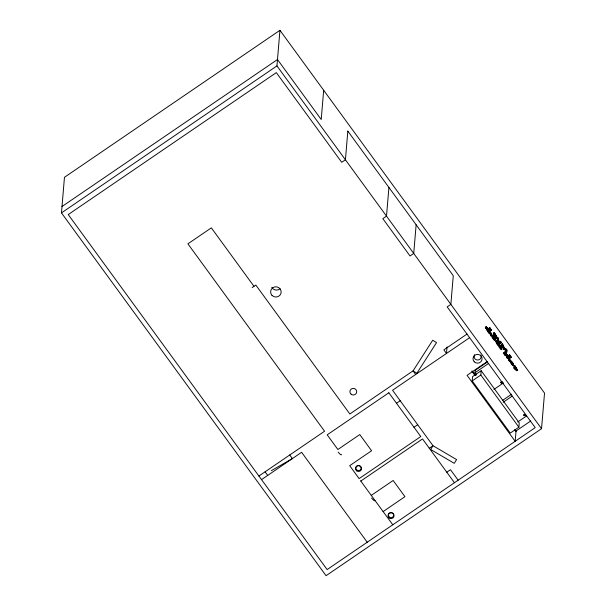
<?xml version="1.0" encoding="UTF-8"?>
<svg xmlns="http://www.w3.org/2000/svg" width="606" height="606" viewBox="0 0 606 606"><rect width="100%" height="100%" fill="white"/><g stroke="black" fill="none" stroke-linecap="round" stroke-linejoin="round"><path stroke-width="0.91" d="M61.471 212.895L64.463 177.3L279.942 30.3L544.529 393.105L541.537 428.7L326.058 575.7L61.471 212.895L276.95 65.902L279.942 30.3M323.672 90.264L321.218 119.496L277.487 59.532L62.009 206.525M388.916 187.451L386.507 216.122L382.81 218.645L410.02 255.967L413.724 253.444L416.133 224.773M447.046 346.89L446.493 353.45L443.872 349.851L466.991 334.08M472.21 380.916L472.574 376.606L481.202 370.72L519.251 422.89L518.887 427.2L510.26 433.085L472.21 380.916L480.838 375.031L481.202 370.72M476.687 374.993L475.021 372.713L475.225 370.274L487.163 362.13M486.86 329.05L487.55 330.111L488.315 329.581C483.421 322.021 491.724 337.284 485.807 328.126M487.55 330.111L488.338 329.3L486.603 326.982A2.636 0.424 55.7 0 0 485.989 326.49L488.231 330.543M491.693 335.36L490.989 334.391C491.602 333.573 489.587 330.596 489.633 332.535L488.868 333.058L488.156 332.08L488.322 330.103L489.095 329.581L489.799 330.558C489.497 332.323 492.428 333.315 491.693 335.36L490.928 335.883L489.163 332.338M488.997 328.376L489.784 327.634L491.428 330.134L490.663 330.656L488.997 328.376L489.784 327.634M488.868 333.058L488.928 332.338M489.633 332.535L488.928 331.558L489.095 329.581M490.663 330.656L489.019 328.157M490.928 335.883L490.951 334.732M495.716 337.224L496.231 338.512L493.269 334.921L493.42 333.05L494.193 332.527L496.844 336.807L496.087 336.088M494.057 335.065L495.428 337.413L495.276 336.822M496.079 336.095L496.996 337.989L494.034 334.391L494.193 332.527M500.45 343.928L499.412 343.322L497.238 340.064L497.132 338.14L497.905 337.618C497.026 339.315 501.139 345.587 501.313 342.292L500.586 341.299L499.821 341.822L499.73 342.92M498.511 344.632L496.269 340.587A2.636 0.424 55.7 0 1 496.89 341.08L498.617 343.397L497.829 344.2L498.594 343.678C493.579 337.224 500.829 347.283 497.412 344.503M500.586 341.299C500.791 344.405 497.731 339.769 498.624 338.61L497.905 337.618M506.866 351.988L506.146 351.003L506.321 349.488L504.26 348.412L502.957 344.875L502.851 346.48L502.079 347.003L501.412 346.087L501.571 344.216L502.336 343.693L504.548 348.359L506.04 348.776L507.025 350.124L506.866 351.988L506.101 352.518L505.381 351.533L505.555 350.018L503.987 349.624L502.601 346.556M502.851 346.48L502.177 345.564L502.336 343.693M505.442 355.002C507.275 357.911 501.897 352.828 504.472 352.518L504.669 352.851A2.394 0.386 55.7 0 0 505.336 353.843L505.987 354.563L504.563 351.821L506.601 354.336L505.283 352.821L506.692 355.502L504.472 352.518M507.267 358.29L506.563 357.313L506.73 355.343L507.495 354.813L508.207 355.79C507.904 357.555 510.828 358.547 510.1 360.593L509.328 361.115L508.623 360.146C509.237 359.328 507.222 356.351 507.267 358.29L508.04 357.767C507.987 355.828 510.002 358.805 509.388 359.623L510.1 360.593M508.04 357.767L507.328 356.79L507.495 354.813M508.835 355.578L509.623 354.836L511.267 357.335L510.502 357.858L508.835 355.578L509.623 354.836M509.328 361.115L509.396 360.29M510.502 357.858L508.858 355.358M513.858 368.009L514.024 366.062L514.789 365.532L517.736 370.448L515.411 367.66L514.562 368.978L513.858 368.009L514.623 367.486L514.789 365.532M514.562 368.978L514.63 368.168L515.411 367.66M514.933 429.472L516.039 430.987L515.176 441.297L467.067 375.334L487.11 361.661M500.92 382.212C500.503 383.568 503.101 383.212 502.169 382.083M502.374 382.606C501.594 384.863 499.836 381.159 502.026 381.78M524.038 414.754L524.455 414.262M500.98 382.219L502.01 381.962M524.281 414.36L523.985 415.125M525.349 415.383L524.644 415.761L524.046 415.216M252.126 287.585L255.823 285.062L349.851 413.989L413.042 370.88L432.707 340.254L436.562 342.587L416.898 373.213L413.042 370.88L415.671 374.478M258.913 476.028L324.574 431.237L187.905 243.839L211.335 227.856L253.975 286.32M261.534 479.626L301.614 452.288L367.213 542.241M469.612 337.678L392.552 390.249L433.002 445.721L456.583 459.575L454.25 463.332L430.669 449.478L433.002 445.721L429.306 448.243M487.489 330.8L488.254 330.278M489.034 331.081L489.799 330.558M488.156 332.08L488.928 331.558M490.678 330.437L491.451 329.914M488.959 331.944L489.739 331.437M490.224 334.913L490.989 334.391M493.269 334.921L494.034 334.391M396.506 403.27L400.202 400.748M500.541 342.814L501.313 342.292M497.768 344.897L498.533 344.375M501.412 346.087L502.177 345.564M503.488 348.935L504.26 348.412M503.798 348.904L504.563 348.382M503.987 349.624L504.76 349.101M505.54 349.995L506.321 349.488M506.252 350.647L507.025 350.124M505.381 351.533L506.146 351.003M475.021 372.713L488.451 363.547M503.684 353.321L504.45 352.798M504.116 353.707A2.394 0.386 55.7 0 0 504.571 354.366L505.177 355.101L505.942 354.404M505.177 355.101L505.987 354.563M506.563 357.313L507.328 356.79M510.517 357.638L511.282 357.116M508.623 360.146L509.388 359.623M413.996 427.253L417.693 424.73M514.729 367.024L515.494 366.501M493.928 389.446L503.631 382.825M360.873 481.005L422.526 438.949L454.447 482.724M502.707 400.293L511.661 394.18M503.245 402.217L512.199 396.112M371.251 495.413L393.142 480.482L404.952 496.678L383.06 511.608M517.675 422.011L526.637 415.898M446.796 472.233L450.493 469.711L458.151 480.202M516.039 430.987L530.682 421.003M271.321 470.673L292.365 458.598L289.736 455M525.205 415.519L524.145 415.383M498.427 345.109L498.374 345.678A2.462 0.394 55.7 0 0 498.905 346.738L500.768 349.291A2.522 0.401 55.7 0 0 501.367 349.76L501.488 349.435M524.448 414.352L525.023 414.352M499.647 343.072L499.147 342.678M503.881 352.374L503.95 352.919M491.928 336.057L491.724 336.557A2.462 0.394 55.7 0 0 492.254 337.618L494.117 340.171A2.522 0.401 55.7 0 0 494.716 340.64L494.655 339.777M512.373 364.85L510.767 362.343L511.328 362.63M510.532 361.456L510.085 361.244L510.123 361.79A2.462 0.394 55.7 0 0 510.661 362.85L512.517 365.403A2.522 0.401 55.7 0 0 513.115 365.873L513.055 365.009M516.024 369.918L515.585 369.448M486.118 328.179L486.648 328.77M492.769 337.224L493.299 337.875M489.421 332.361L490.633 334.035M487.466 331.065L485.217 327.013A2.636 0.424 55.7 0 1 485.58 327.255M497.746 345.155L495.503 341.11A2.636 0.424 55.7 0 1 496.117 341.602M499.579 346.518L499.95 346.996M494.185 338.527C496.42 339.958 491.345 333.997 493.988 338.269M508.093 357.919L508.646 358.669M515.358 368.137L515.857 368.842M497.223 344.276L496.216 342.685M498.95 342.428L497.98 340.966M489.769 327.854L491.428 330.134M509.608 355.055L511.267 357.335M514.623 367.486L515.335 368.456M514.63 368.168L516.373 370.675L516.994 370.675M276.95 65.902L541.537 428.7M480.838 375.031L518.887 427.2M472.362 371.092L475.68 375.644M471.748 371.061L475.066 375.614M514.873 430.207L515.979 431.722M360.562 480.755L392.794 524.781M265.08 471.824L267.7 475.422M511.699 363.108L512.487 364.479M494.647 335.004L494.973 335.474M494.579 335.785L494.988 336.368M497.14 343.147L497.496 343.663M515.092 368.759L515.395 369.198M504.821 354.025L505.086 354.434M504.2 353.351L504.54 353.896M505.465 354.571L505.813 355.131M504.813 354.328L505.169 354.934M500.314 347.533L500.7 348.761L499.23 346.897M493.663 338.406L494.049 339.633L492.36 337.11M515.986 369.054L516.183 369.448M502.851 346.321L503.374 347.73M503.631 348.435L503.783 348.882M524.038 415.315L523.993 414.845M341.572 454.545A8.62 1.379 55.7 0 1 338.186 452.129M374.94 500.465A8.62 1.379 55.7 0 1 371.554 498.056M480.8 355.048A3.553 3.439 4.8 0 1 477.414 360.017A3.553 3.439 4.8 0 1 474.657 354.677M280.086 288.736A5.295 5.128 4.8 0 1 271.799 287.373M347.829 131.108L345.42 159.779L341.716 162.31L276.313 72.622L68.236 214.569L327.134 569.579L535.212 427.624L447.167 306.901L450.864 304.371L453.273 275.7L347.829 131.108M494.822 334.542L496.2 336.891L494.822 334.542M494.89 333.762L496.079 335.8L494.89 333.762M515.441 367.107L516.971 369.463L515.441 367.107M492.451 335.489L492.489 336.035A2.462 0.394 55.7 0 0 493.026 337.095L494.882 339.648A2.522 0.401 55.7 0 0 495.481 340.117L494.769 338.103L492.451 335.489M499.102 344.609L499.147 345.155A2.462 0.394 55.7 0 0 499.677 346.215L501.541 348.768A2.522 0.401 55.7 0 0 502.132 349.238L501.427 347.223L499.102 344.609M510.85 360.721L510.896 361.267A2.462 0.394 55.7 0 0 511.426 362.327L513.29 364.88A2.522 0.401 55.7 0 0 513.88 365.35L513.176 363.335L510.85 360.721M501.541 348.117L499.859 345.594L501.541 348.117M513.29 364.229L511.608 361.706L513.29 364.229M388.847 392.771L327.195 434.835L337.883 449.493L359.775 434.563L371.576 450.75L349.692 465.681L359.123 478.611L420.776 436.547L388.847 392.771M474.278 361.805A4.537 4.393 4.8 0 0 481.906 360.009A4.537 4.393 4.8 0 0 476.46 354.502A4.537 4.393 4.8 0 0 474.278 361.805M389.264 517.971A3.022 2.932 4.8 0 0 394.052 515.948A3.022 2.932 4.8 0 0 389.825 512.926A3.022 2.932 4.8 0 0 389.264 517.971M389.347 517.123A2.598 2.515 4.8 0 0 393.567 515.63A2.598 2.515 4.8 0 0 390.105 512.835A2.598 2.515 4.8 0 0 389.347 517.123M356.737 470.877A3.022 2.932 4.8 0 0 361.532 468.855A3.022 2.932 4.8 0 0 357.305 465.84A3.022 2.932 4.8 0 0 356.737 470.877M356.82 470.036A2.598 2.515 4.8 0 0 361.04 468.544A2.598 2.515 4.8 0 0 357.578 465.741A2.598 2.515 4.8 0 0 356.82 470.036M351.139 394.211A3.401 3.295 4.8 0 0 356.669 392.249A3.401 3.295 4.8 0 0 352.131 388.582A3.401 3.295 4.8 0 0 351.139 394.211M272.026 295.395A5.295 5.128 4.8 0 0 280.949 293.425A5.295 5.128 4.8 0 0 274.685 286.911A5.295 5.128 4.8 0 0 272.026 295.395"/></g></svg>
